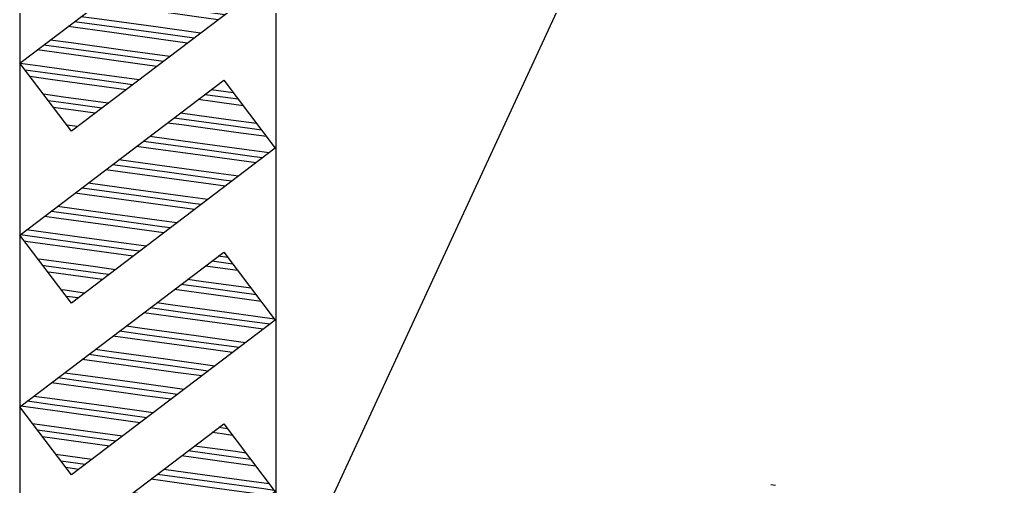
# Model space of a CAD drawing. Header units: metres. Extents: x 1769 to 3632, y 809 to 2652.
# Drawn here: x 2678.467 to 2679.046, y 1799.824 to 1800.097 of the extents above; entities that cross this region are included whole.
import ezdxf

# ---------------------------------------------------------------- set-up
doc = ezdxf.new("R2010")
doc.units = ezdxf.units.M
doc.header["$LTSCALE"] = 10
for name, color, linetype in [('A-FLOR-LEVL', 2, 'Continuous'), ('A-FURN-FIXD', 8, 'Continuous'), ('A-WALL', 6, 'Continuous'), ('A-WALL-PATT', 8, 'Continuous'), ('G+E_Madera', 35, 'Continuous'), ('L-PLNT', 66, 'Continuous')]:
    doc.layers.add(name, color=color, linetype=linetype)

# ---------------------------------------------------------------- blocks, each defined once
blk = doc.blocks.new('GARRA DE LEON')
at = {"layer": 'L-PLNT', "color": 65, "linetype": 'Continuous'}
blk.add_line((1272.0347, 332.653), (1272.0471, 332.6613), dxfattribs=at)
blk = doc.blocks.new('A$C0e1b22ce')
h = blk.add_hatch()
h.set_pattern_fill('ANGLE', color=256, scale=0.38)
h.set_pattern_definition([(0, (0, 0), (0, 2.6543), [1.9304, -0.7239]), (90, (0, 0), (-2.6543, 2e-16), [1.9304, -0.7239])])
h.paths.add_polyline_path([(0.05, 0.15), (0.05, 0), (0, 0), (0, 0.15)])
at = {"layer": 'A-WALL-PATT'}
h = blk.add_hatch(dxfattribs=at)
h.set_pattern_fill('GOST_GROUND', color=256, scale=0.0016)
h.paths.add_polyline_path([(0.05, 0.15), (0.05, 0), (0, 0), (0, 0.15)])
at = {"layer": 'A-WALL'}
blk.add_lwpolyline([(0.05, 0.15), (0.05, 0), (0, 0), (0, 0.15)], close=True, dxfattribs=at)
blk = doc.blocks.new('A$C84a4af2d')
at = {"layer": 'G+E_Madera', "rotation": 127.1872365270105}
for p in [(0.14973, 1.8263), (0.14972, 1.72566), (0.14973, 1.62504), (0.14972, 1.52441)]:
    blk.add_blockref('A$C0e1b22ce', p, dxfattribs=at)

msp = doc.modelspace()

# ---------------------------------------------------------------- linework, layer by layer
at = {"layer": 'A-FLOR-LEVL', "ltscale": 0.01}
for points in [[(2678.46667, 1801.54587), (2678.4667, 1798.29597), (2680.1167, 1798.29585)], [(2680.11673, 1801.54587), (2678.61673, 1801.54587), (2678.6167, 1798.44597), (2680.1167, 1798.44597), (2680.11673, 1801.54587)]]:
    msp.add_lwpolyline(points, dxfattribs=at)
msp.add_lwpolyline([(2680.1167, 1801.54577), (2678.61672, 1801.54577), (2678.61672, 1799.74576), (2680.1167, 1799.74576)], close=True, dxfattribs=at)
at = {"layer": 'A-FURN-FIXD'}
msp.add_lwpolyline([(2680.1167, 1799.74576), (2679.36671, 1801.36518), (2678.61671, 1799.74576)], dxfattribs=at)

# ---------------------------------------------------------------- block references
at = {"layer": 'A-WALL', "ltscale": 0.01}
msp.add_blockref('A$C84a4af2d', (2678.4667, 1798.29572), dxfattribs=at)
at = {"layer": 'L-PLNT', "xscale": -0.1898607951434572, "yscale": 0.1898607951434572, "zscale": 0.1898607951434572, "rotation": 207.1846337181579}
msp.add_blockref('GARRA DE LEON', (2435.22047, 1745.66988), dxfattribs=at)

doc.saveas('drawing.dxf')
